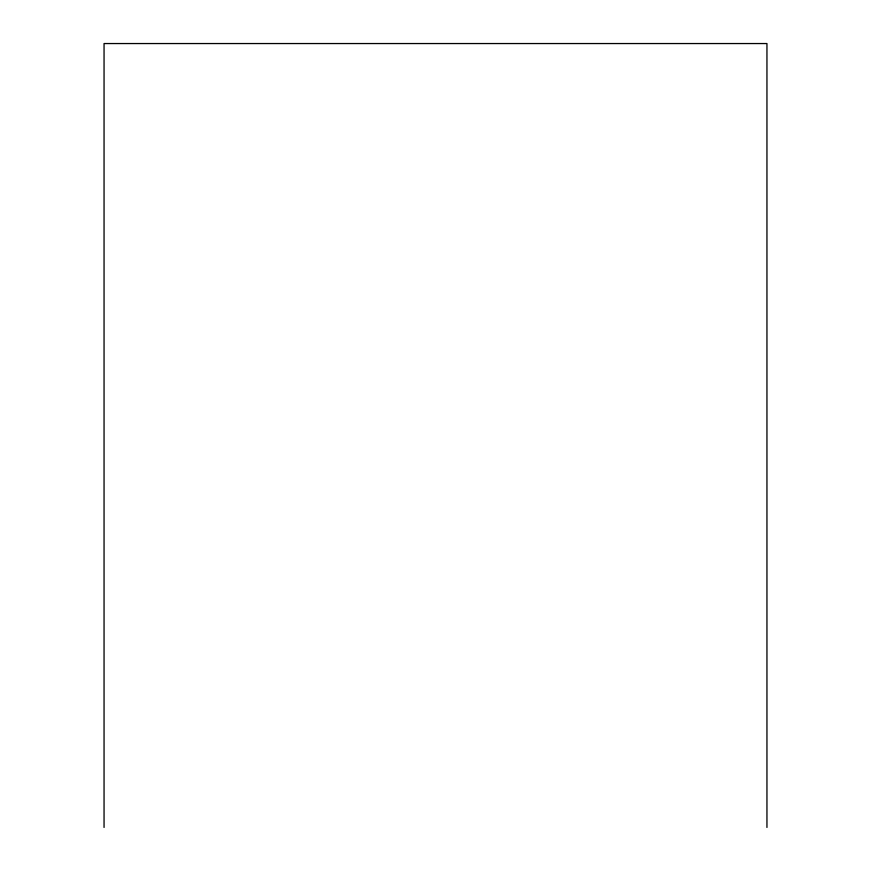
<?xml version="1.0" encoding="UTF-8"?>
<svg xmlns="http://www.w3.org/2000/svg" width="871" height="871" viewBox="0 0 871 871"><rect width="100%" height="100%" fill="white"/><g stroke="black" fill="none" stroke-linecap="round" stroke-linejoin="round"><path stroke-width="1.31" d="M766.948 827.45L766.948 43.55L104.052 43.55L104.052 827.45"/></g></svg>
